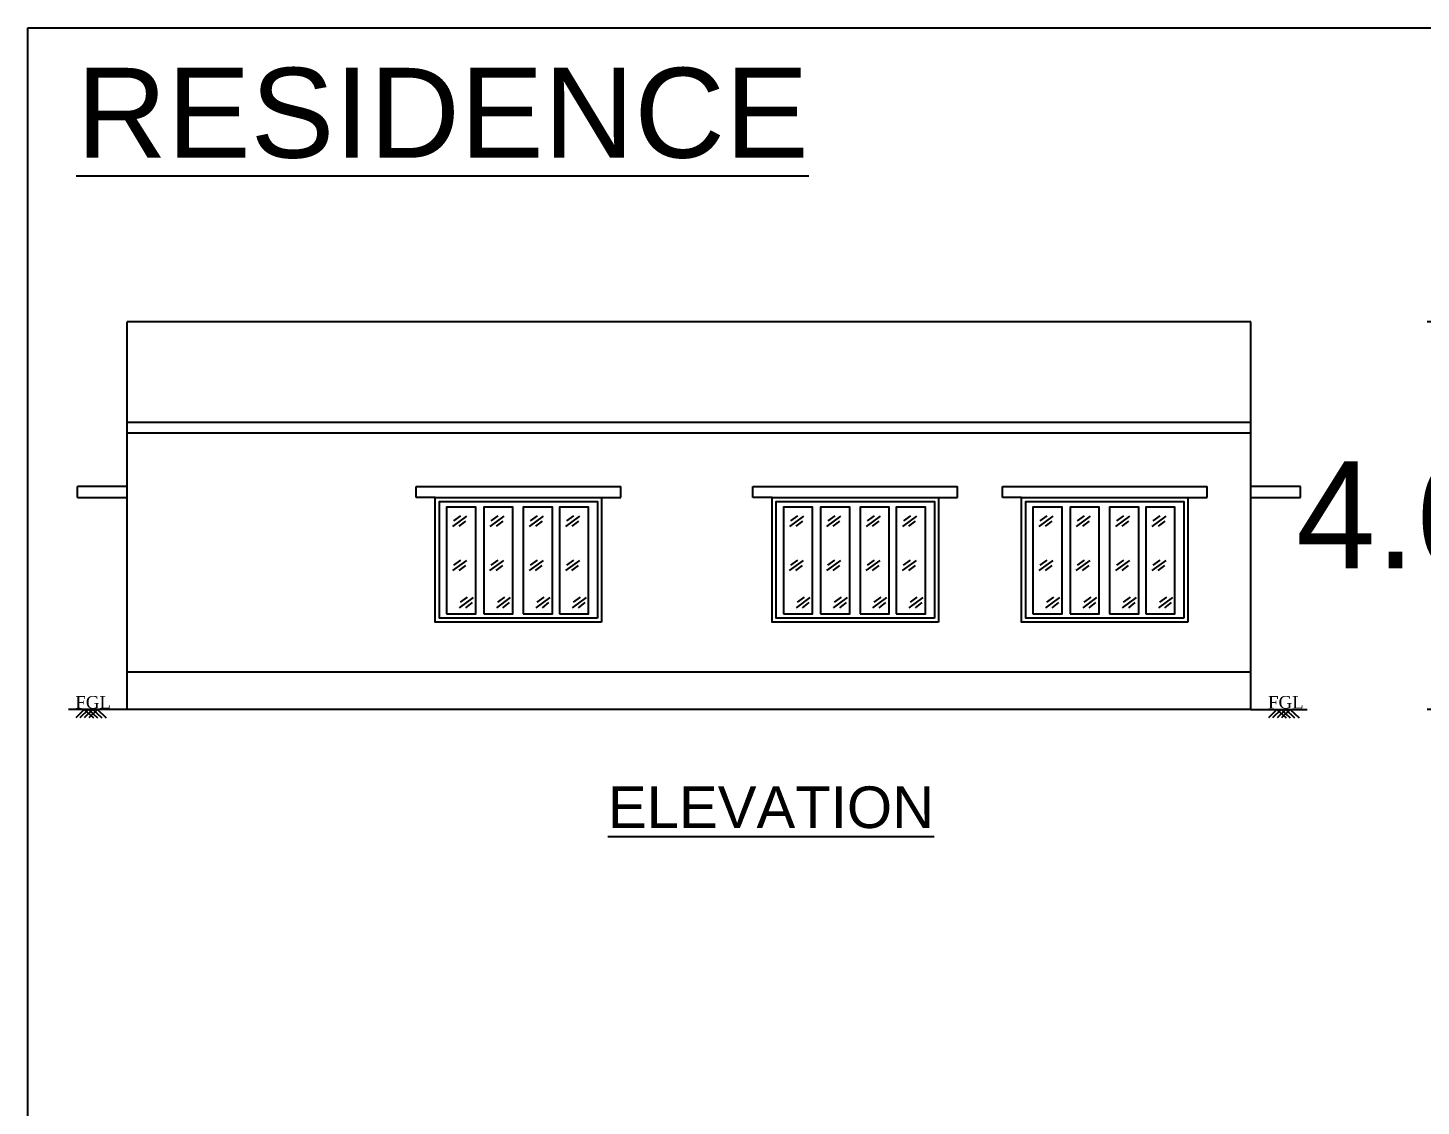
# Model space of a CAD drawing. Header units: metres. Extents: x 1422408 to 2565053, y 3723 to 80428.
# Drawn here: x 2267674.01 to 2267690.75, y 4139.12 to 4152.08 of the extents above; entities that cross this region are included whole.
import ezdxf
from ezdxf.enums import TextEntityAlignment as Align

# ---------------------------------------------------------------- set-up
doc = ezdxf.new("R2010")
doc.units = ezdxf.units.M
doc.header["$LTSCALE"] = 3.5
doc.header["$MEASUREMENT"] = 0
for name, pattern in [('DOT2', [0.125, 0, -0.125]), ('HIDDEN', [0.375, 0.25, -0.125]), ('PHANTOM2', [1.25, 0.625, -0.125, 0.125, -0.125, 0.125, -0.125])]:
    doc.linetypes.add(name, pattern=pattern)
doc.layers.get('0').update_dxf_attribs({"linetype": 'CONTINUOUS'})
doc.layers.get('DEFPOINTS').update_dxf_attribs({"linetype": 'CONTINUOUS'})
doc.layers.add('BLK_7_HT_OF_BLDG', color=5, linetype='CONTINUOUS')
doc.styles.add('ANAND', font='times.ttf')
doc.styles.add('ROOM TEXT 10.5', font='swisse.ttf')
doc.styles.add('style1jaya', font='times.ttf')
doc.dimstyles.new('STANDARD$0', dxfattribs={"dimtxt": 0.25, "dimasz": 0.1, "dimexe": 2, "dimexo": 2, "dimgap": 0, "dimtad": 0, "dimzin": 0, "dimdsep": 46, "dimtxsty": 'ANAND', "dimcen": 0.0625, "dimdle": 2.5, "dimse1": 1, "dimse2": 1, "dimclrd": 2, "dimclre": 9, "dimadec": 0, "dimazin": 0, "dimtfac": 1, "dimtix": 1, "dimtofl": 0, "dimtmove": 2, "dimatfit": 3, "dimldrblk": 'OBLIQUE', "dimfxl": 0, "dimtolj": 1, "dimtzin": 0, "dimarcsym": 0})

# ---------------------------------------------------------------- blocks, each defined once
blk = doc.blocks.new('*D693')
at = {"layer": 'BLK_7_HT_OF_BLDG', "color": 0, "linetype": 'DOT2', "lineweight": -2}
for p, q in [((2267692.533, 4148.548), (2267690.738, 4148.548)), ((2267692.533, 4143.888), (2267690.738, 4143.888))]:
    blk.add_line(p, q, dxfattribs=at)
at = {"layer": 'BLK_7_HT_OF_BLDG', "color": 0, "linetype": 'PHANTOM2', "lineweight": -2}
for p, q in [((2267690.918, 4148.368), (2267690.918, 4146.95)), ((2267690.918, 4144.068), (2267690.918, 4145.485))]:
    blk.add_line(p, q, dxfattribs=at)
at = {"layer": 'BLK_7_HT_OF_BLDG', "color": 0}
for points in [[(2267690.888, 4148.368), (2267690.948, 4148.368), (2267690.918, 4148.548)], [(2267690.888, 4144.068), (2267690.948, 4144.068), (2267690.918, 4143.888)]]:
    blk.add_solid(points, dxfattribs=at)
at = {"layer": 'DEFPOINTS', "color": 0}
for p in [(2267690.918, 4148.548), (2267692.596, 4148.548, 0), (2267692.596, 4143.888, 0)]:
    blk.add_point(p, dxfattribs=at)
at = {"layer": 'BLK_7_HT_OF_BLDG', "color": 0, "lineweight": 25, "insert": (2267690.918, 4146.218), "char_height": 0.6, "attachment_point": 5}
blk.add_mtext('\\A1;{\\H2.1429x;4.66}', dxfattribs=at)

msp = doc.modelspace()

# ---------------------------------------------------------------- linework, layer by layer
at = {"ltscale": 0.05}
for p, q in [((2267675.20057, 4143.88762, -0.00046), (2267675.20057, 4148.54762, -0.00046)), ((2267688.70057, 4148.54762, -0.00046), (2267675.20057, 4148.54762, -0.00046)), ((2267688.70057, 4143.88762, -0.00048), (2267688.70057, 4148.54762, -0.00048)), ((2267688.70057, 4147.33762, -0.00046), (2267675.20057, 4147.33762, -0.00046)), ((2267688.70057, 4147.20762, -0.00046), (2267675.20057, 4147.20762, -0.00046)), ((2267674.60057, 4146.43762, -0.00046), (2267674.60057, 4146.56762, -0.00046)), ((2267675.20057, 4146.56762, -0.00046), (2267674.60057, 4146.56762, -0.00046)), ((2267678.67057, 4146.56762, -0.00048), (2267681.13057, 4146.56762, -0.00048)), ((2267678.67057, 4146.43762, -0.00048), (2267678.67057, 4146.56762, -0.00048)), ((2267681.13057, 4146.43762, -0.00048), (2267681.13057, 4146.56762, -0.00048)), ((2267682.7189, 4146.56762, -0.00021), (2267685.1789, 4146.56762, -0.00021)), ((2267682.7189, 4146.43762, -0.00021), (2267682.7189, 4146.56762, -0.00021)), ((2267685.1789, 4146.43762, -0.00021), (2267685.1789, 4146.56762, -0.00021)), ((2267685.71654, 4146.56762, -0.00029), (2267688.17654, 4146.56762, -0.00029)), ((2267685.71654, 4146.43762, -0.00029), (2267685.71654, 4146.56762, -0.00029)), ((2267688.17654, 4146.43762, -0.00029), (2267688.17654, 4146.56762, -0.00029)), ((2267689.30057, 4146.56762, -0.00048), (2267688.70057, 4146.56762, -0.00048)), ((2267689.30057, 4146.43762, -0.00048), (2267689.30057, 4146.56762, -0.00048)), ((2267674.60057, 4146.43762, -0.00046), (2267675.20057, 4146.43762, -0.00046)), ((2267678.90057, 4146.43762, -0.00048), (2267678.67057, 4146.43762, -0.00048)), ((2267680.90057, 4146.43762, -0.00048), (2267681.13057, 4146.43762, -0.00048)), ((2267682.9489, 4146.43762, -0.00021), (2267682.7189, 4146.43762, -0.00021)), ((2267684.9489, 4146.43762, -0.00021), (2267685.1789, 4146.43762, -0.00021)), ((2267685.94654, 4146.43762, -0.00029), (2267685.71654, 4146.43762, -0.00029)), ((2267687.94654, 4146.43762, -0.00029), (2267688.17654, 4146.43762, -0.00029)), ((2267688.70057, 4146.43762, -0.00048), (2267689.30057, 4146.43762, -0.00048)), ((2267679.11303, 4146.08906, -0.00032), (2267679.28101, 4146.21161, -0.00032)), ((2267679.12591, 4146.15524, -0.00032), (2267679.2099, 4146.21529, -0.00032)), ((2267679.56019, 4146.08906, -0.00032), (2267679.72817, 4146.21161, -0.00032)), ((2267679.57307, 4146.15524, -0.00032), (2267679.65705, 4146.21529, -0.00032)), ((2267680.03371, 4146.08906, -0.00032), (2267680.20168, 4146.21161, -0.00032)), ((2267680.04658, 4146.15524, -0.00032), (2267680.13057, 4146.21529, -0.00032)), ((2267680.46996, 4146.08906, -0.00032), (2267680.63793, 4146.21161, -0.00032)), ((2267680.48283, 4146.15524, -0.00032), (2267680.56682, 4146.21529, -0.00032)), ((2267683.16136, 4146.08906, -0.00006), (2267683.32933, 4146.21161, -0.00006)), ((2267683.17423, 4146.15524, -0.00006), (2267683.25822, 4146.21529, -0.00006)), ((2267683.60852, 4146.08906, -0.00006), (2267683.77649, 4146.21161, -0.00006)), ((2267683.62139, 4146.15524, -0.00006), (2267683.70538, 4146.21529, -0.00006)), ((2267684.08204, 4146.08906, -0.00006), (2267684.25001, 4146.21161, -0.00006)), ((2267684.09491, 4146.15524, -0.00006), (2267684.1789, 4146.21529, -0.00006)), ((2267684.51829, 4146.08906, -0.00006), (2267684.68626, 4146.21161, -0.00006)), ((2267684.53116, 4146.15524, -0.00006), (2267684.61515, 4146.21529, -0.00006)), ((2267686.15901, 4146.08906, -0.00013), (2267686.32698, 4146.21161, -0.00013)), ((2267686.17188, 4146.15524, -0.00013), (2267686.25587, 4146.21529, -0.00013)), ((2267686.60617, 4146.08906, -0.00013), (2267686.77414, 4146.21161, -0.00013)), ((2267686.61904, 4146.15524, -0.00013), (2267686.70303, 4146.21529, -0.00013)), ((2267687.07968, 4146.08906, -0.00013), (2267687.24766, 4146.21161, -0.00013)), ((2267687.09256, 4146.15524, -0.00013), (2267687.17654, 4146.21529, -0.00013)), ((2267687.51593, 4146.08906, -0.00013), (2267687.68391, 4146.21161, -0.00013)), ((2267687.52881, 4146.15524, -0.00013), (2267687.6128, 4146.21529, -0.00013)), ((2267679.18844, 4146.09029, -0.00032), (2267679.26813, 4146.15156, -0.00032)), ((2267679.6356, 4146.09029, -0.00032), (2267679.71529, 4146.15156, -0.00032)), ((2267680.10911, 4146.09029, -0.00032), (2267680.18881, 4146.15156, -0.00032)), ((2267680.54537, 4146.09029, -0.00032), (2267680.62506, 4146.15156, -0.00032)), ((2267683.23677, 4146.09029, -0.00006), (2267683.31646, 4146.15156, -0.00006)), ((2267683.68392, 4146.09029, -0.00006), (2267683.76362, 4146.15156, -0.00006)), ((2267684.15744, 4146.09029, -0.00006), (2267684.23714, 4146.15156, -0.00006)), ((2267684.59369, 4146.09029, -0.00006), (2267684.67339, 4146.15156, -0.00006)), ((2267686.23441, 4146.09029, -0.00013), (2267686.31411, 4146.15156, -0.00013)), ((2267686.68157, 4146.09029, -0.00013), (2267686.76127, 4146.15156, -0.00013)), ((2267687.15509, 4146.09029, -0.00013), (2267687.23478, 4146.15156, -0.00013)), ((2267687.59134, 4146.09029, -0.00013), (2267687.67103, 4146.15156, -0.00013)), ((2267679.11166, 4145.55793, -0.00032), (2267679.27964, 4145.68048, -0.00032)), ((2267679.12454, 4145.62411, -0.00032), (2267679.20852, 4145.68416, -0.00032)), ((2267679.55882, 4145.55793, -0.00032), (2267679.72679, 4145.68048, -0.00032)), ((2267679.57169, 4145.62411, -0.00032), (2267679.65568, 4145.68416, -0.00032)), ((2267680.03234, 4145.55793, -0.00032), (2267680.20031, 4145.68048, -0.00032)), ((2267680.04521, 4145.62411, -0.00032), (2267680.1292, 4145.68416, -0.00032)), ((2267680.46859, 4145.55793, -0.00032), (2267680.63656, 4145.68048, -0.00032)), ((2267680.48146, 4145.62411, -0.00032), (2267680.56545, 4145.68416, -0.00032)), ((2267683.15999, 4145.55793, -0.00006), (2267683.32796, 4145.68048, -0.00006)), ((2267683.17286, 4145.62411, -0.00006), (2267683.25685, 4145.68416, -0.00006)), ((2267683.60715, 4145.55793, -0.00006), (2267683.77512, 4145.68048, -0.00006)), ((2267683.62002, 4145.62411, -0.00006), (2267683.70401, 4145.68416, -0.00006)), ((2267684.08066, 4145.55793, -0.00006), (2267684.24864, 4145.68048, -0.00006)), ((2267684.09354, 4145.62411, -0.00006), (2267684.17753, 4145.68416, -0.00006)), ((2267684.51692, 4145.55793, -0.00006), (2267684.68489, 4145.68048, -0.00006)), ((2267684.52979, 4145.62411, -0.00006), (2267684.61378, 4145.68416, -0.00006)), ((2267686.15764, 4145.55793, -0.00013), (2267686.32561, 4145.68048, -0.00013)), ((2267686.17051, 4145.62411, -0.00013), (2267686.2545, 4145.68416, -0.00013)), ((2267686.60479, 4145.55793, -0.00013), (2267686.77277, 4145.68048, -0.00013)), ((2267686.61767, 4145.62411, -0.00013), (2267686.70165, 4145.68416, -0.00013)), ((2267687.07831, 4145.55793, -0.00013), (2267687.24629, 4145.68048, -0.00013)), ((2267687.09119, 4145.62411, -0.00013), (2267687.17517, 4145.68416, -0.00013)), ((2267687.51456, 4145.55793, -0.00013), (2267687.68254, 4145.68048, -0.00013)), ((2267687.52744, 4145.62411, -0.00013), (2267687.61142, 4145.68416, -0.00013)), ((2267679.18707, 4145.55916, -0.00032), (2267679.26676, 4145.62043, -0.00032)), ((2267679.63422, 4145.55916, -0.00032), (2267679.71392, 4145.62043, -0.00032)), ((2267680.10774, 4145.55916, -0.00032), (2267680.18744, 4145.62043, -0.00032)), ((2267680.54399, 4145.55916, -0.00032), (2267680.62369, 4145.62043, -0.00032)), ((2267683.23539, 4145.55916, -0.00006), (2267683.31509, 4145.62043, -0.00006)), ((2267683.68255, 4145.55916, -0.00006), (2267683.76225, 4145.62043, -0.00006)), ((2267684.15607, 4145.55916, -0.00006), (2267684.23576, 4145.62043, -0.00006)), ((2267684.59232, 4145.55916, -0.00006), (2267684.67202, 4145.62043, -0.00006)), ((2267686.23304, 4145.55916, -0.00013), (2267686.31274, 4145.62043, -0.00013)), ((2267686.6802, 4145.55916, -0.00013), (2267686.75989, 4145.62043, -0.00013)), ((2267687.15372, 4145.55916, -0.00013), (2267687.23341, 4145.62043, -0.00013)), ((2267687.58997, 4145.55916, -0.00013), (2267687.66966, 4145.62043, -0.00013)), ((2267679.19206, 4145.11108, -0.00032), (2267679.36004, 4145.23363, -0.00032)), ((2267679.20494, 4145.17726, -0.00032), (2267679.28893, 4145.23731, -0.00032)), ((2267679.26747, 4145.11231, -0.00032), (2267679.34716, 4145.17358, -0.00032)), ((2267679.63922, 4145.11108, -0.00032), (2267679.8072, 4145.23363, -0.00032)), ((2267679.6521, 4145.17726, -0.00032), (2267679.73608, 4145.23731, -0.00032)), ((2267679.71463, 4145.11231, -0.00032), (2267679.79432, 4145.17358, -0.00032)), ((2267680.11274, 4145.11108, -0.00032), (2267680.28071, 4145.23363, -0.00032)), ((2267680.12561, 4145.17726, -0.00032), (2267680.2096, 4145.23731, -0.00032)), ((2267680.18814, 4145.11231, -0.00032), (2267680.26784, 4145.17358, -0.00032)), ((2267680.54899, 4145.11108, -0.00032), (2267680.71697, 4145.23363, -0.00032)), ((2267680.56187, 4145.17726, -0.00032), (2267680.64585, 4145.23731, -0.00032)), ((2267680.6244, 4145.11231, -0.00032), (2267680.70409, 4145.17358, -0.00032)), ((2267683.24039, 4145.11108, -0.00006), (2267683.40836, 4145.23363, -0.00006)), ((2267683.25326, 4145.17726, -0.00006), (2267683.33725, 4145.23731, -0.00006)), ((2267683.3158, 4145.11231, -0.00006), (2267683.39549, 4145.17358, -0.00006)), ((2267683.68755, 4145.11108, -0.00006), (2267683.85552, 4145.23363, -0.00006)), ((2267683.70042, 4145.17726, -0.00006), (2267683.78441, 4145.23731, -0.00006)), ((2267683.76295, 4145.11231, -0.00006), (2267683.84265, 4145.17358, -0.00006)), ((2267684.16107, 4145.11108, -0.00006), (2267684.32904, 4145.23363, -0.00006)), ((2267684.17394, 4145.17726, -0.00006), (2267684.25793, 4145.23731, -0.00006)), ((2267684.23647, 4145.11231, -0.00006), (2267684.31617, 4145.17358, -0.00006)), ((2267684.59732, 4145.11108, -0.00006), (2267684.76529, 4145.23363, -0.00006)), ((2267684.61019, 4145.17726, -0.00006), (2267684.69418, 4145.23731, -0.00006)), ((2267684.67272, 4145.11231, -0.00006), (2267684.75242, 4145.17358, -0.00006)), ((2267686.23804, 4145.11108, -0.00013), (2267686.40601, 4145.23363, -0.00013)), ((2267686.25091, 4145.17726, -0.00013), (2267686.3349, 4145.23731, -0.00013)), ((2267686.31344, 4145.11231, -0.00013), (2267686.39314, 4145.17358, -0.00013)), ((2267686.6852, 4145.11108, -0.00013), (2267686.85317, 4145.23363, -0.00013)), ((2267686.69807, 4145.17726, -0.00013), (2267686.78206, 4145.23731, -0.00013)), ((2267686.7606, 4145.11231, -0.00013), (2267686.8403, 4145.17358, -0.00013)), ((2267687.15871, 4145.11108, -0.00013), (2267687.32669, 4145.23363, -0.00013)), ((2267687.17159, 4145.17726, -0.00013), (2267687.25557, 4145.23731, -0.00013)), ((2267687.23412, 4145.11231, -0.00013), (2267687.31381, 4145.17358, -0.00013)), ((2267687.59496, 4145.11108, -0.00013), (2267687.76294, 4145.23363, -0.00013)), ((2267687.60784, 4145.17726, -0.00013), (2267687.69183, 4145.23731, -0.00013)), ((2267687.67037, 4145.11231, -0.00013), (2267687.75006, 4145.17358, -0.00013)), ((2267688.70057, 4144.33762, -0.00046), (2267675.20057, 4144.33762, -0.00046)), ((2267675.20057, 4143.88762, -0.00046), (2267674.49349, 4143.88762, -0.00046)), ((2267688.70057, 4143.88762, -0.00046), (2267675.20057, 4143.88762, -0.00046)), ((2267688.70057, 4143.88762, -0.00046), (2267689.37919, 4143.88762, -0.00046))]:
    msp.add_line(p, q, dxfattribs=at)
for p, q in [((2267674.68195, 4143.88763, -0.00046), (2267674.58064, 4143.79082, -0.00046)), ((2267674.73501, 4143.88763, -0.00046), (2267674.63081, 4143.78988, -0.00046)), ((2267674.68195, 4143.88763, -0.00046), (2267674.79338, 4143.78988, -0.00046)), ((2267674.78807, 4143.88763, -0.00046), (2267674.68387, 4143.78988, -0.00046)), ((2267674.73501, 4143.88763, -0.00046), (2267674.84199, 4143.78988, -0.00046)), ((2267674.84113, 4143.88763, -0.00046), (2267674.73693, 4143.78988, -0.00046)), ((2267674.78807, 4143.88763, -0.00046), (2267674.89505, 4143.78988, -0.00046)), ((2267674.84113, 4143.88763, -0.00046), (2267674.94811, 4143.78988, -0.00046)), ((2267689.01482, 4143.88763, -0.00046), (2267688.91351, 4143.79082, -0.00046)), ((2267689.06788, 4143.88763, -0.00046), (2267688.96368, 4143.78988, -0.00046)), ((2267689.01482, 4143.88763, -0.00046), (2267689.12624, 4143.78988, -0.00046)), ((2267689.12093, 4143.88763, -0.00046), (2267689.01674, 4143.78988, -0.00046)), ((2267689.06788, 4143.88763, -0.00046), (2267689.17486, 4143.78988, -0.00046)), ((2267689.17399, 4143.88763, -0.00046), (2267689.06979, 4143.78988, -0.00046)), ((2267689.12093, 4143.88763, -0.00046), (2267689.22792, 4143.78988, -0.00046)), ((2267689.17399, 4143.88763, -0.00046), (2267689.28097, 4143.78988, -0.00046))]:
    msp.add_line(p, q)
at = {"color": 1, "ltscale": 0.05}
msp.add_lwpolyline([(2267674.00564, 4152.07877), (2267709.49733, 4152.07877), (2267709.49733, 4113.3849), (2267674.00564, 4113.3849)], close=True, dxfattribs=at)
at = {"ltscale": 0.05}
for points, elevation in [([(2267680.90057, 4144.93762), (2267678.90057, 4144.93762), (2267678.90057, 4146.43762), (2267680.90057, 4146.43762)], -0.00048), ([(2267680.85057, 4144.98762), (2267678.95057, 4144.98762), (2267678.95057, 4146.38762), (2267680.85057, 4146.38762)], -0.00048), ([(2267684.9489, 4144.93762), (2267682.9489, 4144.93762), (2267682.9489, 4146.43762), (2267684.9489, 4146.43762)], -0.00021), ([(2267684.8989, 4144.98762), (2267682.9989, 4144.98762), (2267682.9989, 4146.38762), (2267684.8989, 4146.38762)], -0.00021), ([(2267687.94654, 4144.93762), (2267685.94654, 4144.93762), (2267685.94654, 4146.43762), (2267687.94654, 4146.43762)], -0.00029), ([(2267687.89654, 4144.98762), (2267685.99654, 4144.98762), (2267685.99654, 4146.38762), (2267687.89654, 4146.38762)], -0.00029), ([(2267679.03633, 4145.03969), (2267679.38757, 4145.03969), (2267679.38757, 4146.32059), (2267679.03633, 4146.32059)], -0.00032), ([(2267679.48349, 4145.03969), (2267679.83473, 4145.03969), (2267679.83473, 4146.32059), (2267679.48349, 4146.32059)], -0.00032), ([(2267679.957, 4145.03969), (2267680.30824, 4145.03969), (2267680.30824, 4146.32059), (2267679.957, 4146.32059)], -0.00032), ([(2267680.39325, 4145.03969), (2267680.7445, 4145.03969), (2267680.7445, 4146.32059), (2267680.39325, 4146.32059)], -0.00032), ([(2267683.08465, 4145.03969), (2267683.43589, 4145.03969), (2267683.43589, 4146.32059), (2267683.08465, 4146.32059)], -0.00006), ([(2267683.53181, 4145.03969), (2267683.88305, 4145.03969), (2267683.88305, 4146.32059), (2267683.53181, 4146.32059)], -0.00006), ([(2267684.00533, 4145.03969), (2267684.35657, 4145.03969), (2267684.35657, 4146.32059), (2267684.00533, 4146.32059)], -0.00006), ([(2267684.44158, 4145.03969), (2267684.79282, 4145.03969), (2267684.79282, 4146.32059), (2267684.44158, 4146.32059)], -0.00006), ([(2267686.0823, 4145.03969), (2267686.43354, 4145.03969), (2267686.43354, 4146.32059), (2267686.0823, 4146.32059)], -0.00013), ([(2267686.52946, 4145.03969), (2267686.8807, 4145.03969), (2267686.8807, 4146.32059), (2267686.52946, 4146.32059)], -0.00013), ([(2267687.00298, 4145.03969), (2267687.35422, 4145.03969), (2267687.35422, 4146.32059), (2267687.00298, 4146.32059)], -0.00013), ([(2267687.43923, 4145.03969), (2267687.79047, 4145.03969), (2267687.79047, 4146.32059), (2267687.43923, 4146.32059)], -0.00013)]:
    msp.add_lwpolyline(points, close=True, dxfattribs=dict(at, elevation=elevation))

# ---------------------------------------------------------------- texts
at = {"ltscale": 0.22, "style": 'ROOM TEXT 10.5'}
for s, height, p in [('%%URESIDENCE', 1.08, (2267674.58698, 4150.51898, -0.00031)), ('%%UELEVATION', 0.5, (2267680.97582, 4142.46524, -0.00031))]:
    msp.add_text(s, height=height, dxfattribs=at).set_placement(p)
at = {"linetype": 'HIDDEN', "style": 'style1jaya'}
for p in [(2267674.76142, 4143.97647, -0.00046), (2267689.09429, 4143.97647, -0.00046)]:
    msp.add_text(' FGL', height=0.15, dxfattribs=at).set_placement(p, align=Align.MIDDLE_CENTER)

# ---------------------------------------------------------------- dimensions: what is measured, and where the dimension line sits
at = {"layer": 'BLK_7_HT_OF_BLDG', "lineweight": 25}
dim = msp.add_aligned_dim(p1=(2267692.59578, 4143.88762, -0.00046), p2=(2267692.59578, 4148.54762, -0.00046), distance=1.67819, text='{\\H2.1429x;4.66}', dimstyle='STANDARD$0', override={"dimtxt": 0.6, "dimasz": 0.18, "dimexe": 0.18, "dimexo": 0.0625, "dimgap": 0.09, "dimtih": 1, "dimtoh": 1, "dimdec": 4, "dimtxsty": 'Standard', "dimcen": 0.09, "dimdle": 0, "dimse1": 0, "dimse2": 0, "dimclrd": 0, "dimclre": 0, "dimtdec": 4, "dimtix": 0, "dimtmove": 0, "dimfxl": 0, "dimarcsym": 2}, dxfattribs=at)
dim.commit()
dim.dimension.update_dxf_attribs({"geometry": '*D693', "text_midpoint": (2267690.91759, 4146.21762)})

doc.saveas('drawing.dxf')
